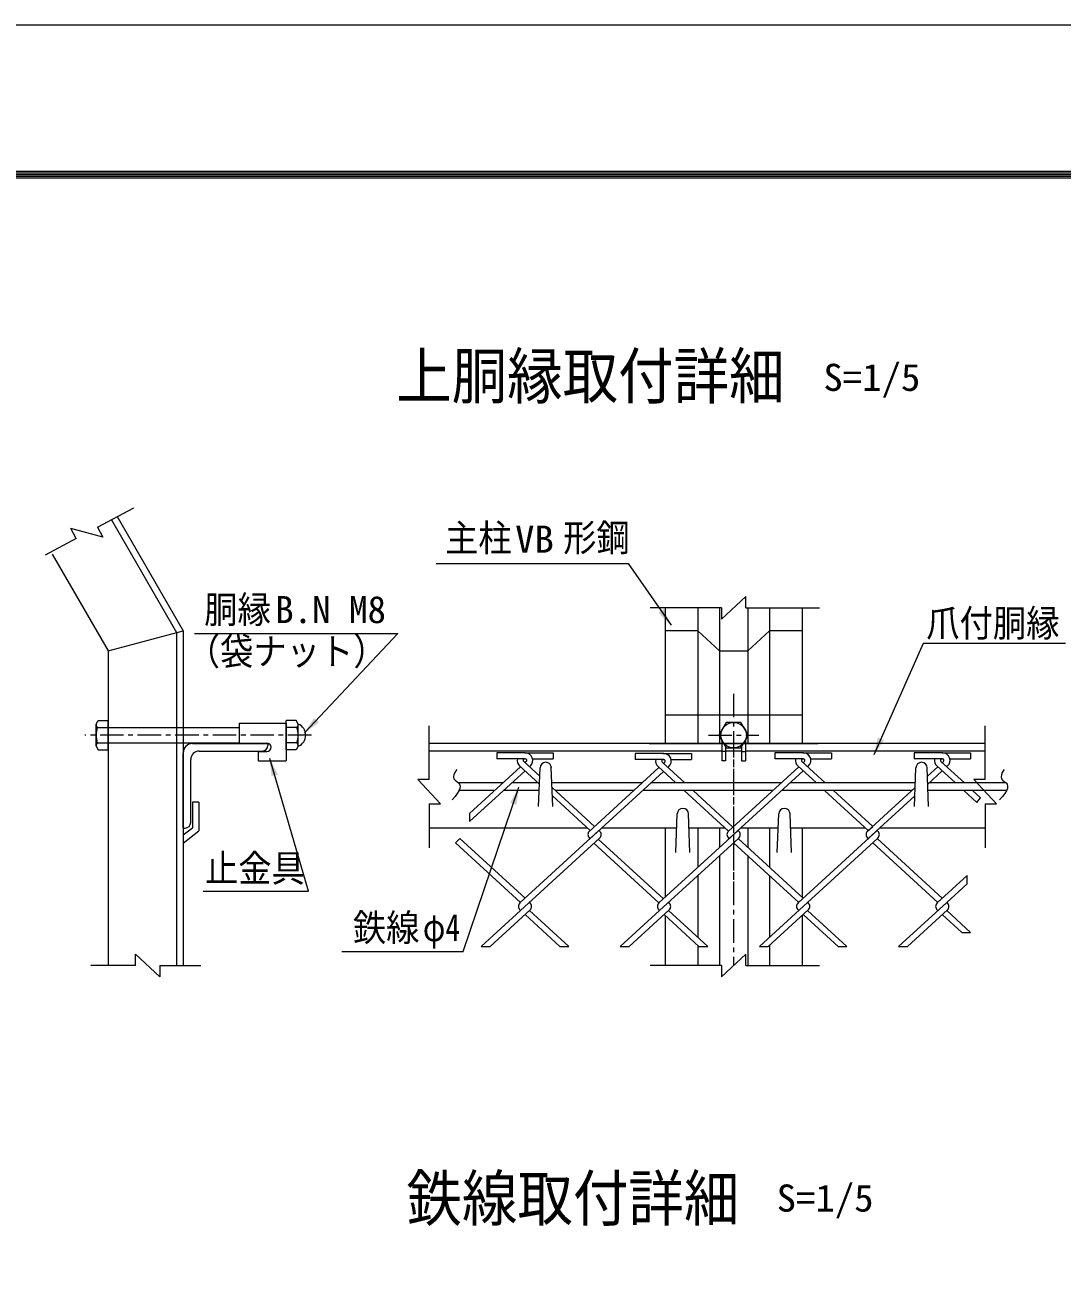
# Model space of a CAD drawing. Units: millimetres, scale not verified, with parts at other scales. Extents: x -4455 to 4455, y -3150 to 3150.
# Drawn here: x 1194 to 2850, y 1159 to 3150 of the extents above; entities that cross this region are included whole.
import ezdxf
from ezdxf.enums import TextEntityAlignment as Align

# ---------------------------------------------------------------- set-up
doc = ezdxf.new("R2010")
doc.units = ezdxf.units.MM
doc.header["$LTSCALE"] = 30
doc.linetypes.add('DASHED', pattern=[7.5, 6, -1.5])
doc.linetypes.add('USER1', pattern=[2, 1.25, -0.25, 0.25, -0.25])
doc.layers.add('0-9_7詳細', color=7, linetype='Continuous', lineweight=18)
doc.layers.add('0-F_D-TTL', color=7, linetype='Continuous', lineweight=9)
doc.styles.add('ＭＳ ゴシック', font='')
doc.styles.get('ＭＳ ゴシック').set_extended_font_data('MS Gothic')

msp = doc.modelspace()

# ---------------------------------------------------------------- linework, layer by layer
at = {"layer": '0-9_7詳細', "color": 4}
for p, q in [((1310.23, 2348.61), (1367.77, 2379.42)), ((1276.05, 2330.31), (1226.18, 2303.61)), ((1276.05, 2330.31), (1267.55, 2346.18)), ((1318.73, 2332.74), (1267.55, 2346.18)), ((1310.23, 2348.61), (1318.73, 2332.74)), ((2306.1, 2201.92), (2344.87, 2237.92)), ((2344.87, 2219.92), (2344.87, 2237.92)), ((2306.1, 2219.92), (2192.16, 2219.92)), ((2306.1, 2219.92), (2306.1, 2201.92)), ((2344.87, 2219.92), (2462.68, 2219.92)), ((1839.4, 1945.56), (1839.4, 2031.14)), ((2727.06, 1945.56), (2727.06, 2031.14)), ((2709.06, 1945.56), (2745.06, 1906.78)), ((2727.06, 1945.56), (2709.06, 1945.56)), ((1839.4, 1906.78), (1839.4, 1836.59)), ((1839.4, 1906.78), (1857.4, 1906.78)), ((2727.06, 1906.78), (2745.06, 1906.78)), ((2727.06, 1906.78), (2727.06, 1836.59)), ((1370.64, 1648.69), (1370.64, 1666.69)), ((1409.42, 1630.69), (1370.64, 1666.69)), ((2306.1, 1630.69), (2344.87, 1666.69)), ((2344.87, 1648.69), (2344.87, 1666.69)), ((1370.64, 1648.69), (1299.08, 1648.69)), ((1409.42, 1648.69), (1474.69, 1648.69)), ((1409.42, 1648.69), (1409.42, 1630.69)), ((2306.1, 1648.69), (2192.16, 1648.69)), ((2306.1, 1648.69), (2306.1, 1630.69)), ((2344.87, 1648.69), (2462.68, 1648.69))]:
    msp.add_line(p, q, dxfattribs=at)
at = {"layer": '0-9_7詳細', "lineweight": 9}
for p, q in [((1332.51, 2360.15), (1436.34, 2180.31)), ((1341.6, 2365.4), (1446.84, 2183.12)), ((2215.99, 2219.92), (2215.99, 2003.12)), ((2268.49, 2219.92), (2268.49, 2003.12)), ((2302.99, 2219.92), (2302.99, 2003.12)), ((2347.99, 2219.92), (2347.99, 2003.12)), ((2382.49, 2219.92), (2382.49, 2003.12)), ((2434.99, 2219.92), (2434.99, 2003.12)), ((1436.34, 2180.31), (1436.34, 1648.69)), ((1446.84, 2183.12), (1446.84, 1648.69)), ((2434.99, 2183.12), (2382.49, 2183.12)), ((1326.84, 2150.97), (1326.84, 1648.69)), ((1310.97, 2039.99), (1326.84, 2039.99)), ((1536.27, 2035.43), (1611.27, 2035.43)), ((1536.27, 2035.43), (1536.27, 2003.93)), ((1611.27, 1992.95), (1611.27, 2039.99)), ((1611.27, 2035.43), (1611.27, 1975.43)), ((1630.47, 1998.71), (1630.47, 2034.23)), ((2434.99, 2048.12), (2215.99, 2048.12)), ((1309.7, 2028.47), (1326.84, 2028.47)), ((1446.84, 2028.47), (1536.27, 2028.47)), ((1628.41, 2028.47), (1611.27, 2028.47)), ((1307.64, 1998.71), (1310.97, 1992.95)), ((1309.7, 2004.47), (1326.84, 2004.47)), ((1446.84, 2004.47), (1536.27, 2004.47)), ((1536.27, 2003.93), (1580.52, 2003.93)), ((1628.41, 2004.47), (1611.27, 2004.47)), ((1627.15, 1992.95), (1611.27, 1992.95)), ((1630.47, 1998.71), (1627.15, 1992.95)), ((2306.74, 2003.12), (1839.4, 2003.12)), ((2190.49, 2003.12), (2460.49, 2003.12)), ((2306.74, 2008.21), (2306.74, 1975.43)), ((2309.21, 2003.93), (2306.74, 2003.93)), ((2341.3, 2003.12), (2309.68, 2003.12)), ((2338.24, 1997.82), (2338.24, 1975.43)), ((2341.77, 2003.93), (2344.24, 2003.93)), ((2344.24, 2008.21), (2344.24, 1975.43)), ((2727.06, 2003.12), (2344.24, 2003.12)), ((1446.84, 1868.12), (1446.84, 1988.12)), ((1458.84, 1877.12), (1458.84, 1977.62)), ((1472.34, 1991.12), (1572.84, 1991.12)), ((1566.27, 1990.43), (1580.52, 1990.43)), ((1566.27, 1990.43), (1566.27, 1975.43)), ((1566.27, 1975.43), (1611.27, 1975.43)), ((2306.74, 1991.12), (1839.4, 1991.12)), ((1992.44, 1972.51), (1994.5, 1974.4)), ((2258.4, 1987.19), (2258.4, 1977.59)), ((2312.74, 1990.43), (2306.74, 1990.43)), ((2338.24, 1991.12), (2312.74, 1991.12)), ((2338.24, 1990.43), (2344.24, 1990.43)), ((2338.24, 1975.43), (2344.24, 1975.43)), ((2727.06, 1991.12), (2344.24, 1991.12)), ((2014.24, 1902.62), (2016.49, 1964.12)), ((2036.74, 1902.62), (2034.46, 1964.78)), ((2614.24, 1902.62), (2616.49, 1964.12)), ((2636.74, 1902.62), (2634.49, 1964.12)), ((1957.09, 1940.12), (1886.59, 1940.12)), ((2013.59, 1940.12), (1971.3, 1940.12)), ((2179.12, 1940.12), (2035.36, 1940.12)), ((2401.15, 1940.12), (2193.33, 1940.12)), ((2615.61, 1940.12), (2415.36, 1940.12)), ((2760.59, 1940.12), (2637.39, 1940.12)), ((1944, 1928.12), (1887.13, 1928.12)), ((2015.17, 1928.12), (1958.21, 1928.12)), ((2166.03, 1928.12), (2040.89, 1928.12)), ((2388.05, 1928.12), (2180.24, 1928.12)), ((2610.08, 1928.12), (2402.26, 1928.12)), ((2761.13, 1928.12), (2635.8, 1928.12)), ((1461.49, 1909.66), (1461.49, 1868.65)), ((1471.99, 1909.66), (1461.49, 1909.66)), ((1471.99, 1909.66), (1471.99, 1863.5)), ((2233.24, 1829.12), (2235.49, 1890.62)), ((2255.74, 1829.12), (2253.49, 1890.62)), ((2395.24, 1829.12), (2397.49, 1890.62)), ((2417.74, 1829.12), (2415.49, 1890.62)), ((1446.84, 1857.34), (1461.49, 1868.65)), ((1446.84, 1868.12), (1449.84, 1868.12)), ((1446.84, 1844.07), (1471.99, 1863.5)), ((2092.16, 1868.12), (1839.4, 1868.12)), ((2234.66, 1868.12), (2114.76, 1868.12)), ((2215.99, 1868.12), (2215.99, 1757.43)), ((2312.05, 1868.12), (2254.31, 1868.12)), ((2268.49, 1868.12), (2268.49, 1805.54)), ((2302.99, 1868.12), (2302.99, 1837.15)), ((2396.66, 1868.12), (2336.79, 1868.12)), ((2347.99, 1868.12), (2347.99, 1837.15)), ((2382.49, 1868.12), (2382.49, 1805.54)), ((2536.22, 1868.12), (2416.31, 1868.12)), ((2434.99, 1868.12), (2434.99, 1757.43)), ((2727.06, 1868.12), (2558.81, 1868.12)), ((2302.99, 1824.13), (2302.99, 1648.69)), ((2347.99, 1824.13), (2347.99, 1648.69)), ((2268.49, 1792.51), (2268.49, 1693.53)), ((2382.49, 1792.51), (2382.49, 1693.53)), ((2215.99, 1728.61), (2215.99, 1648.69)), ((2434.99, 1728.61), (2434.99, 1648.69)), ((2268.49, 1680.5), (2268.49, 1648.69)), ((2382.49, 1680.5), (2382.49, 1648.69))]:
    msp.add_line(p, q, dxfattribs=at)
at = {"layer": '0-9_7詳細', "color": 1, "linetype": 'USER1'}
for p, q in [((2325.49, 2082.62), (2325.49, 1648.69)), ((1651.53, 2016.47), (1289.73, 2016.47)), ((2285.19, 2016.47), (2365.84, 2016.47)), ((2325.49, 2018.03), (2325.49, 1752.45))]:
    msp.add_line(p, q, dxfattribs=at)
at = {"layer": '0-9_7詳細', "color": 3, "linetype": 'DASHED'}
for p, q in [((1326.84, 2028.47), (1446.84, 2028.47)), ((1326.84, 2004.47), (1446.84, 2004.47))]:
    msp.add_line(p, q, dxfattribs=at)
at = {"layer": '0-9_7詳細', "color": 3}
for p, q in [((1992.88, 1988.17), (1947.44, 1988.17)), ((1947.44, 1988.17), (1947.44, 1978.57)), ((1992.88, 1978.57), (1947.44, 1978.57)), ((1990.39, 1974.4), (2016, 1950.93)), ((1992.01, 1988.17), (2037.44, 1988.17)), ((1992.01, 1978.57), (1992.88, 1978.57)), ((2004.64, 1978.57), (2037.44, 1978.57)), ((2037.44, 1988.17), (2037.44, 1978.57)), ((2168.4, 1987.19), (2168.4, 1977.59)), ((2213.84, 1987.19), (2168.4, 1987.19)), ((2213.84, 1977.59), (2168.4, 1977.59)), ((2211.34, 1973.42), (2247.68, 1940.12)), ((2212.97, 1987.19), (2258.4, 1987.19)), ((2212.97, 1977.59), (2213.84, 1977.59)), ((2213.4, 1971.53), (2215.46, 1973.42)), ((2225.6, 1977.59), (2258.4, 1977.59)), ((2391.5, 1988.17), (2391.5, 1978.57)), ((2436.94, 1988.17), (2391.5, 1988.17)), ((2436.94, 1978.57), (2391.5, 1978.57)), ((2434.44, 1974.4), (2471.85, 1940.12)), ((2436.07, 1988.17), (2481.5, 1988.17)), ((2436.07, 1978.57), (2436.94, 1978.57)), ((2436.5, 1972.51), (2438.56, 1974.4)), ((2448.69, 1978.57), (2481.5, 1978.57)), ((2481.5, 1988.17), (2481.5, 1978.57)), ((2658.96, 1988.17), (2613.53, 1988.17)), ((2613.53, 1988.17), (2613.53, 1978.57)), ((2658.96, 1978.57), (2613.53, 1978.57)), ((2656.47, 1974.4), (2693.88, 1940.12)), ((2658.53, 1972.51), (2656.47, 1974.4)), ((2658.09, 1988.17), (2703.53, 1988.17)), ((2658.09, 1978.57), (2658.96, 1978.57)), ((2658.53, 1972.51), (2660.59, 1974.4)), ((2670.72, 1978.57), (2703.53, 1978.57)), ((2703.53, 1988.17), (2703.53, 1978.57)), ((1903.99, 1891.46), (1985.34, 1966)), ((1903.99, 1878.44), (1992.44, 1959.49)), ((1983.9, 1967.32), (2015.54, 1938.33)), ((1999.55, 1966), (2000.99, 1967.32)), ((2094.21, 1862.32), (2206.3, 1965.02)), ((2095.28, 1850.28), (2213.4, 1958.51)), ((2204.86, 1966.34), (2233.47, 1940.12)), ((2220.51, 1965.02), (2221.94, 1966.34)), ((2317.31, 1863.3), (2429.4, 1966)), ((2318.38, 1851.26), (2436.5, 1959.49)), ((2427.96, 1967.32), (2457.64, 1940.12)), ((2443.61, 1966), (2445.04, 1967.32)), ((2634.97, 1950.93), (2651.42, 1966)), ((2635.43, 1938.33), (2658.53, 1959.49)), ((2649.99, 1967.32), (2679.67, 1940.12)), ((2651.42, 1966), (2649.99, 1967.32)), ((2665.63, 1966), (2667.07, 1967.32)), ((2035.63, 1932.94), (2103.46, 1870.79)), ((2539.34, 1863.3), (2615.35, 1932.94)), ((2036.12, 1919.47), (2096.35, 1864.28)), ((2246.57, 1928.12), (2317.31, 1863.3)), ((2260.78, 1928.12), (2324.42, 1869.81)), ((2470.74, 1928.12), (2540.41, 1864.28)), ((2484.95, 1928.12), (2547.51, 1870.79)), ((2540.41, 1851.26), (2614.85, 1919.47)), ((2692.77, 1928.12), (2713.65, 1908.99)), ((2706.98, 1928.12), (2719.75, 1916.42)), ((2713.65, 1908.99), (2719.75, 1916.42)), ((1903.99, 1891.46), (1903.99, 1878.44)), ((1984.27, 1748.55), (2110.56, 1864.28)), ((1985.34, 1736.51), (2111.63, 1852.24)), ((2095.28, 1852.24), (2096.35, 1851.26)), ((2095.28, 1852.24), (2096.35, 1851.26)), ((2103.46, 1844.75), (2111.63, 1852.24)), ((2110.56, 1864.28), (2111.63, 1863.3)), ((2110.56, 1864.28), (2111.63, 1863.3)), ((2206.3, 1748.55), (2332.59, 1864.28)), ((2207.37, 1736.51), (2333.66, 1852.24)), ((2317.31, 1852.24), (2318.38, 1851.26)), ((2332.59, 1864.28), (2333.66, 1863.3)), ((2332.59, 1864.28), (2333.66, 1863.3)), ((2428.33, 1748.55), (2554.62, 1864.28)), ((2443.61, 1749.53), (2555.69, 1852.24)), ((2539.34, 1863.3), (2547.51, 1870.79)), ((2539.34, 1852.24), (2540.41, 1851.26)), ((2554.62, 1864.28), (2555.69, 1863.3)), ((2554.62, 1864.28), (2555.69, 1863.3)), ((1888.54, 1851.26), (1881.43, 1844.75)), ((1881.43, 1844.75), (1985.34, 1749.53)), ((1888.54, 1851.26), (1992.44, 1756.04)), ((2102.39, 1843.76), (2206.3, 1748.55)), ((2109.49, 1850.28), (2213.4, 1755.06)), ((2325.49, 1844.75), (2429.4, 1749.53)), ((2332.59, 1851.26), (2436.5, 1756.04)), ((2547.51, 1844.75), (2651.42, 1749.53)), ((2554.62, 1851.26), (2658.53, 1756.04)), ((2650.35, 1748.55), (2698.11, 1792.31)), ((2698.11, 1779.29), (2698.11, 1792.31)), ((2665.63, 1749.53), (2698.11, 1779.29)), ((2428.33, 1748.55), (2436.5, 1756.04)), ((2650.35, 1748.55), (2658.53, 1756.04)), ((1922.54, 1678.97), (1985.34, 1736.51)), ((1936.75, 1678.97), (2000.62, 1737.49)), ((1984.27, 1737.49), (1985.34, 1736.51)), ((1984.27, 1737.49), (1985.34, 1736.51)), ((1992.44, 1730), (2000.62, 1737.49)), ((1999.55, 1749.53), (2000.62, 1748.55)), ((1999.55, 1749.53), (2000.62, 1748.55)), ((1999.55, 1736.51), (2062.35, 1678.97)), ((2144.57, 1678.97), (2207.37, 1736.51)), ((2158.78, 1678.97), (2222.65, 1737.49)), ((2206.3, 1737.49), (2207.37, 1736.51)), ((2206.3, 1737.49), (2207.37, 1736.51)), ((2214.47, 1730), (2222.65, 1737.49)), ((2221.58, 1749.53), (2222.65, 1748.55)), ((2221.58, 1749.53), (2222.65, 1748.55)), ((2221.58, 1736.51), (2284.38, 1678.97)), ((2366.6, 1678.97), (2443.61, 1749.53)), ((2380.81, 1678.97), (2444.68, 1737.49)), ((2428.33, 1737.49), (2429.4, 1736.51)), ((2443.61, 1749.53), (2444.68, 1748.55)), ((2443.61, 1749.53), (2444.68, 1748.55)), ((2443.61, 1736.51), (2506.4, 1678.97)), ((2588.63, 1678.97), (2665.63, 1749.53)), ((2602.84, 1678.97), (2666.7, 1737.49)), ((2650.35, 1737.49), (2651.42, 1736.51)), ((2665.63, 1749.53), (2666.7, 1748.55)), ((2665.63, 1749.53), (2666.7, 1748.55)), ((2665.63, 1736.51), (2703.86, 1701.49)), ((1992.44, 1730), (2048.14, 1678.97)), ((2214.47, 1730), (2270.17, 1678.97)), ((2436.5, 1730), (2492.19, 1678.97)), ((2658.53, 1730), (2689.65, 1701.49)), ((2689.65, 1701.49), (2703.86, 1701.49)), ((1922.54, 1678.97), (1936.75, 1678.97)), ((2048.14, 1678.97), (2062.35, 1678.97)), ((2144.57, 1678.97), (2158.78, 1678.97)), ((2270.17, 1678.97), (2284.38, 1678.97)), ((2366.6, 1678.97), (2380.81, 1678.97)), ((2492.19, 1678.97), (2506.4, 1678.97)), ((2588.63, 1678.97), (2602.84, 1678.97))]:
    msp.add_line(p, q, dxfattribs=at)
at = {"layer": '0-9_7詳細', "lineweight": 9}
for points in [[(1237.68, 2305.4), (1326.84, 2150.97), (1446.84, 2183.12)], [(2302.99, 2150.97), (2268.49, 2183.12), (2215.99, 2183.12)], [(2302.99, 2150.97), (2347.99, 2150.97), (2382.49, 2183.12)], [(1307.64, 1998.71), (1307.64, 2034.23), (1310.97, 2039.99)], [(1310.97, 1992.95), (1326.84, 1992.95), (1326.84, 2039.99)], [(1630.47, 2034.23), (1627.15, 2039.99), (1611.27, 2039.99)], [(1461.84, 2003.12), (1581.84, 2003.12), (1581.84, 2000.12)], [(2312.74, 1997.82), (2312.74, 1975.43), (2306.74, 1975.43)]]:
    msp.add_lwpolyline(points, dxfattribs=at)
at = {"layer": '0-9_7詳細', "color": 1}
for points in [[(1850.61, 2290.39), (2157.32, 2290.39), (2225.51, 2192.06)], [(1464.98, 2178.53), (1789.31, 2178.53), (1640.42, 2019.96)], [(2855.48, 2162.73), (2628.23, 2162.73), (2549.4, 1985.21)], [(1478.5, 1767.39), (1647, 1767.39), (1585.02, 1979.01)], [(1699.96, 1670.95), (1893.87, 1670.95), (1982.71, 1933.36)]]:
    msp.add_lwpolyline(points, dxfattribs=at)
at = {"layer": '0-9_7詳細', "color": 3}
msp.add_lwpolyline([(2349.01, 2016.47), (2337.25, 2036.84), (2313.73, 2036.84), (2301.97, 2016.47), (2313.73, 1996.1), (2337.25, 1996.1)], close=True, dxfattribs=at)
at = {"layer": '0-9_7詳細', "color": 4}
for points in [[(1883.39, 1961.39), (1883.08, 1961), (1880.42, 1956.8), (1878.85, 1953.05), (1878.38, 1949.73), (1879.01, 1946.86), (1880.73, 1944.42), (1883.55, 1942.43), (1886.37, 1940.43), (1888.13, 1937.95), (1888.81, 1934.99), (1888.42, 1931.56), (1886.95, 1927.65), (1884.41, 1923.27), (1880.8, 1918.41), (1876.11, 1913.08)], [(2757.4, 1961.39), (2757.08, 1961), (2754.42, 1956.8), (2752.86, 1953.05), (2752.38, 1949.73), (2753.01, 1946.86), (2754.73, 1944.42), (2757.55, 1942.43), (2760.38, 1940.43), (2762.13, 1937.95), (2762.81, 1934.99), (2762.42, 1931.56), (2760.95, 1927.65), (2758.41, 1923.27), (2754.8, 1918.41), (2750.11, 1913.08)], [(1839.4, 1945.56), (1821.4, 1945.56), (1857.4, 1906.78)]]:
    msp.add_lwpolyline(points, dxfattribs=at)
at = {"layer": '0-9_7詳細', "color": 3}
msp.add_circle((2325.49, 2016.47), 20.4, dxfattribs=at)
at = {"layer": '0-9_7詳細', "lineweight": 9}
for centre, radius, start, end in [((1316.73, 2034.23), 9.09, 180, 219.3382), ((1621.39, 2034.23), 9.09, 320.6618, 0), ((1623.33, 2016.47), 19.14, 291.90813, 68.09187), ((1343.64, 2016.47), 36, 160.52878, 199.47122), ((1594.47, 2016.47), 36, 340.52878, 19.47122), ((1316.73, 1998.71), 9.09, 140.6618, 180), ((1461.84, 1988.12), 15, 90, 180), ((1572.84, 2000.12), 9, 270, 0), ((1580.52, 1997.18), 6.75, 270, 90), ((1621.39, 1998.71), 9.09, 0, 39.3382), ((1472.34, 1977.62), 13.5, 90, 180), ((2025.49, 1964.12), 9, 0, 180), ((2625.49, 1964.12), 9, 0, 180), ((2244.49, 1890.62), 9, 0, 180), ((2406.49, 1890.62), 9, 0, 180), ((1449.84, 1877.12), 9, 270, 0)]:
    msp.add_arc(centre, radius, start, end, dxfattribs=at)
at = {"layer": '0-9_7詳細', "color": 3}
for centre, radius, start, end in [((1992.01, 1976.17), 12, 168.46304, 227.5), ((1992.01, 1976.17), 2.4, 90, 227.5), ((1992.88, 1976.17), 12, 312.5, 90), ((1992.88, 1976.17), 2.4, 312.5, 90), ((2212.97, 1975.19), 12, 168.46304, 227.5), ((2212.97, 1975.19), 2.4, 90, 227.5), ((2213.84, 1975.19), 12, 312.5, 90), ((2213.84, 1975.19), 2.4, 312.5, 90), ((2436.07, 1976.17), 12, 168.46304, 227.5), ((2436.07, 1976.17), 2.4, 90, 227.5), ((2436.94, 1976.17), 12, 312.5, 90), ((2436.94, 1976.17), 2.4, 312.5, 90), ((2658.09, 1976.17), 12, 168.46304, 227.5), ((2658.09, 1976.17), 2.4, 90, 227.5), ((2658.96, 1976.17), 12, 312.5, 90), ((2658.96, 1976.17), 2.4, 312.5, 90), ((2100.35, 1857.77), 7.5, 132.5, 227.5), ((2106.57, 1857.77), 7.5, 312.5, 47.5), ((2322.38, 1857.77), 7.5, 132.5, 227.5), ((2328.6, 1857.77), 7.5, 312.5, 47.5), ((2544.41, 1857.77), 7.5, 132.5, 227.5), ((2550.62, 1857.77), 7.5, 312.5, 47.5), ((1989.34, 1743.02), 7.5, 132.5, 227.5), ((1995.55, 1743.02), 7.5, 312.5, 47.5), ((2211.36, 1743.02), 7.5, 132.5, 227.5), ((2217.58, 1743.02), 7.5, 312.5, 47.5), ((2433.39, 1743.02), 7.5, 132.5, 227.5), ((2439.61, 1743.02), 7.5, 312.5, 47.5), ((2655.42, 1743.02), 7.5, 132.5, 227.5), ((2661.64, 1743.02), 7.5, 312.5, 47.5)]:
    msp.add_arc(centre, radius, start, end, dxfattribs=at)
at = {"layer": '0-9_7詳細', "color": 1}
for points in [[(2226.65, 2190.42), (2205.28, 2212.1), (2213.84, 2218.04)], [(1639.06, 2018.5), (1655.79, 2043.94), (1663.39, 2036.8)], [(2548.58, 1983.38), (2556, 2012.92), (2565.52, 2008.69)], [(1584.45, 1980.93), (1597.89, 1953.61), (1587.89, 1950.68)], [(1983.35, 1935.25), (1978.67, 1905.17), (1968.8, 1908.51)]]:
    msp.add_solid(points, dxfattribs=at)
at = {"layer": '0-F_D-TTL', "color": 2, "lineweight": 18}
msp.add_lwpolyline([(-4454.56, 3150.45), (4455.14, 3150.45), (4455.14, -3149.97), (-4454.56, -3149.97)], close=True, dxfattribs=at)
at = {"layer": '0-F_D-TTL'}
for points in [[(-4168.18, 2917.11), (4168.75, 2917.11), (4168.75, -2916.62), (-4168.18, -2916.62)], [(-4165.53, 2914.45), (4166.1, 2914.45), (4166.1, -2913.97), (-4165.53, -2913.97)], [(-4162.87, 2911.8), (4163.45, 2911.8), (4163.45, -2911.32), (-4162.87, -2911.32)], [(-4160.22, 2909.15), (4160.8, 2909.15), (4160.8, -2908.67), (-4160.22, -2908.67)], [(-4157.57, 2906.5), (4158.15, 2906.5), (4158.15, -2906.02), (-4157.57, -2906.02)]]:
    msp.add_lwpolyline(points, close=True, dxfattribs=at)

# ---------------------------------------------------------------- texts
at = {"layer": '0-9_7詳細', "style": 'ＭＳ ゴシック', "width": 0.9}
for s, p in [('上胴縁取付詳細', (1786.85, 2532.16)), ('鉄線取付詳細', (1803.25, 1219.33))]:
    msp.add_text(s, height=72.14, dxfattribs=at).set_placement(p, align=Align.BOTTOM_LEFT)
at = {"layer": '0-9_7詳細', "color": 3, "style": 'ＭＳ ゴシック'}
for s, width, p in [('S=1/5', 1.05, (2468.78, 2553.11)), ('主柱', 0.9, (1864.68, 2296.63)), ('VB', 1.05, (1976.64, 2294.82)), ('形鋼', 0.9, (2053.32, 2297.07)), ('胴縁', 0.9, (1480.34, 2182.37)), ('爪付胴縁', 0.9, (2632.96, 2160.74)), ('（袋ナット）', 0.9, (1452.46, 2115.66)), ('止金具', 0.9, (1481.46, 1769.33)), ('鉄線', 0.9, (1717.64, 1674.55)), ('φ4', 0.8, (1829.42, 1674.55)), ('S=1/5', 1.05, (2394.12, 1242.71))]:
    msp.add_text(s, height=43.33, dxfattribs=dict(at, width=width)).set_placement(p, align=Align.BOTTOM_LEFT)
msp.add_text('B.N M8', height=43.33, dxfattribs=at).set_placement((1593.7, 2182.37), align=Align.BOTTOM_LEFT)

doc.saveas('drawing.dxf')
